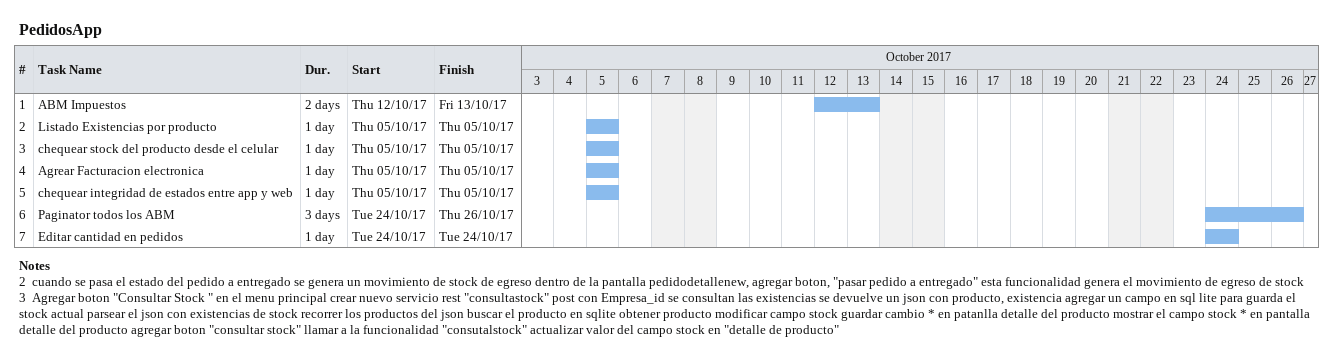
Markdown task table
PedidosApp

| ID | Task | Duration | Start | Finish |
|---|---|---|---|---|
| 1 | ABM Impuestos | 2d | 2017-10-12 | 2017-10-13 |
| 2 | Listado Existencias por producto | 1d | 2017-10-05 | 2017-10-05 |
| 3 | chequear stock del producto desde el celular | 1d | 2017-10-05 | 2017-10-05 |
| 4 | Agrear Facturacion electronica | 1d | 2017-10-05 | 2017-10-05 |
| 5 | chequear integridad de estados entre app y web | 1d | 2017-10-05 | 2017-10-05 |
| 6 | Paginator todos los ABM | 3d | 2017-10-24 | 2017-10-26 |
| 7 | Editar cantidad en pedidos | 1d | 2017-10-24 | 2017-10-24 |

Notes
- 2: cuando se pasa el estado del pedido a entregado se genera un movimiento de stock de egreso dentro de la pantalla pedidodetallenew, agregar boton, "pasar pedido a entregado" esta funcionalidad genera el movimiento de egreso de stock
- 3: Agregar boton "Consultar Stock " en el menu principal crear nuevo servicio rest "consultastock" post con Empresa_id se consultan las existencias se devuelve un json con producto, existencia agregar un campo en sql lite para guarda el stock actual parsear el json con existencias de stock recorrer los productos del json buscar el producto en sqlite obtener producto modificar campo stock guardar cambio * en patanlla detalle del producto mostrar el campo stock * en pantalla detalle del producto agregar boton "consultar stock" llamar a la funcionalidad "consutalstock" actualizar valor del campo stock en "detalle de producto"
